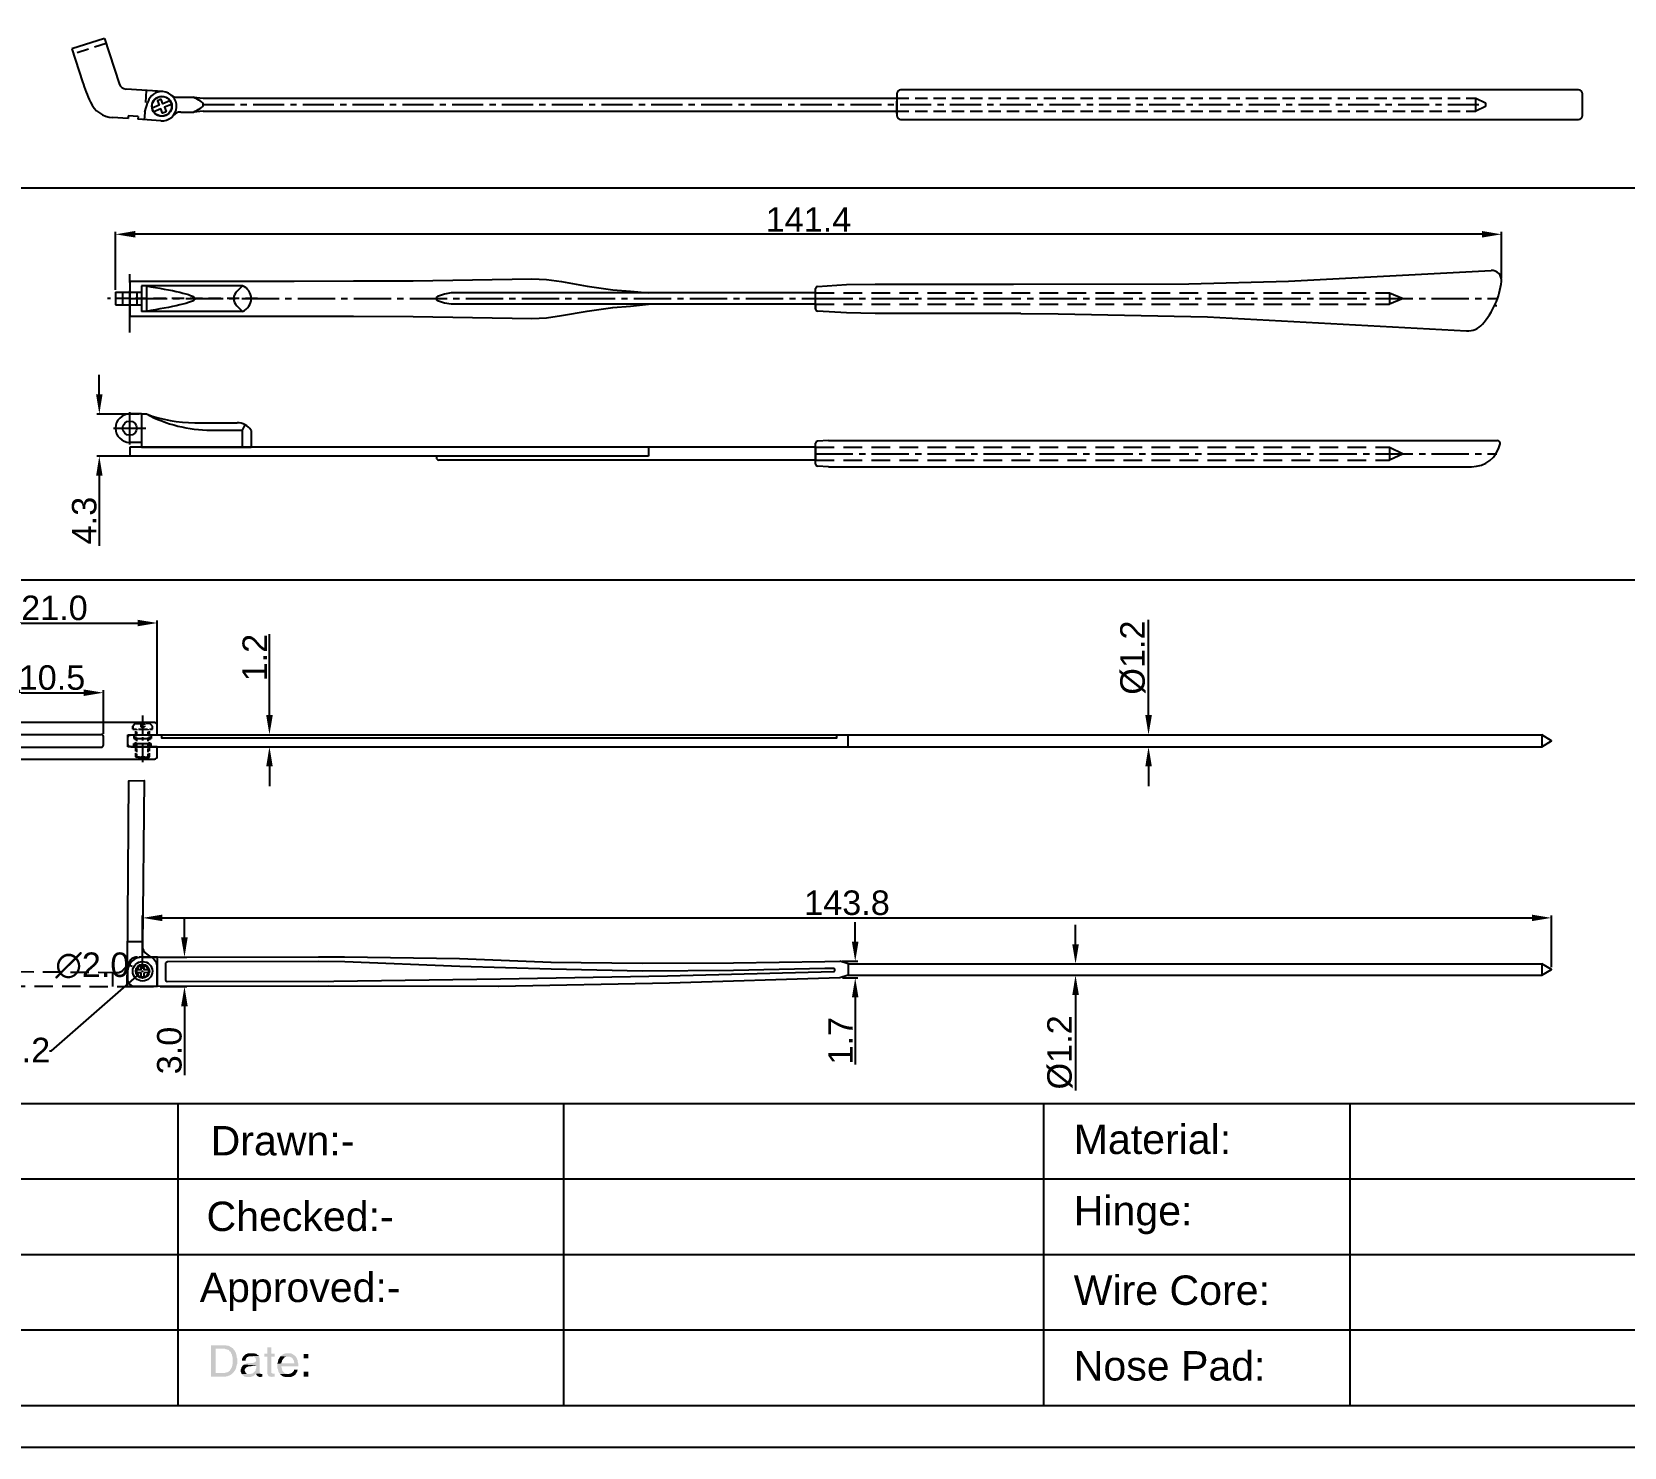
# Model space of a CAD drawing. Header units: millimetres. Extents: x 7018 to 13530, y 4187 to 5692.
# Drawn here: x 9453 to 9615.5, y 4951.9 to 5096.2 of the extents above; entities that cross this region are included whole.
import ezdxf

# ---------------------------------------------------------------- set-up
doc = ezdxf.new("R2010")
doc.units = ezdxf.units.MM
for name, pattern in [('CENTER', [50.8, 31.75, -6.35, 6.35, -6.35]), ('CENTER2', [28.575, 19.05, -3.175, 3.175, -3.175]), ('HIDDEN', [9.525, 6.35, -3.175]), ('HIDDEN2', [0.1875, 0.125, -0.0625])]:
    doc.linetypes.add(name, pattern=pattern)
for name, color, linetype in [('Center Line', 2, 'CENTER2'), ('Dimension', 3, 'Continuous'), ('Hidden Line', 1, 'HIDDEN2')]:
    doc.layers.add(name, color=color, linetype=linetype)
doc.styles.get("Standard").update_dxf_attribs({"font": 'arial.ttf'})
doc.dimstyles.get("Standard").update_dxf_attribs({"dimtxt": 0.18, "dimasz": 0.18, "dimexe": 0.18, "dimexo": 0.0625, "dimgap": 0.09, "dimtad": 0, "dimtih": 1, "dimtoh": 1, "dimdec": 4, "dimzin": 0, "dimdsep": 46, "dimtxsty": 'Standard', "dimcen": 0.09, "dimadec": 0, "dimazin": 0, "dimtfac": 1, "dimtdec": 4, "dimtofl": 0, "dimtmove": 0, "dimatfit": 3, "dimfxl": 1, "dimtolj": 1, "dimtzin": 0, "dimarcsym": 0})
doc.dimstyles.new('Standard$0', dxfattribs={"dimtxt": 2.3, "dimasz": 2, "dimexe": 1, "dimexo": 1, "dimgap": 1, "dimtad": 1, "dimdec": 1, "dimzin": 0, "dimdsep": 46, "dimtxsty": 'Standard', "dimcen": 0, "dimclrd": 4, "dimclre": 4, "dimclrt": 4, "dimadec": 1, "dimazin": 0, "dimtfac": 1, "dimtdec": 1, "dimtofl": 0, "dimtmove": 0, "dimatfit": 0, "dimfxl": 1, "dimtfillclr": 256, "dimtolj": 1, "dimtzin": 0, "dimlwd": -1, "dimlwe": -1, "dimarcsym": 1})

# ---------------------------------------------------------------- blocks, each defined once
blk = doc.blocks.new('*D2639')
at = {"layer": 'Defpoints', "color": 0, "transparency": 16777216}
for p in [(9461.59, 5075.59), (9603.02, 5070.9), (9461.59, 5069.68)]:
    blk.add_point(p, dxfattribs=at)
at = {"layer": 'Dimension', "color": 3, "transparency": 16777216}
for p, q in [((9461.59, 5069.93), (9461.59, 5075.84)), ((9601.02, 5075.59), (9463.59, 5075.59)), ((9603.02, 5071.15), (9603.02, 5075.84))]:
    blk.add_line(p, q, dxfattribs=at)
for points in [[(9463.59, 5075.93), (9463.59, 5075.26), (9461.59, 5075.59)], [(9601.02, 5075.93), (9601.02, 5075.26), (9603.02, 5075.59)]]:
    blk.add_solid(points, dxfattribs=at)
at = {"layer": 'Dimension', "transparency": 16777216, "insert": (9532.3, 5077.1), "char_height": 2.5, "attachment_point": 5}
blk.add_mtext('\\A1;141.4', dxfattribs=at)
blk = doc.blocks.new('*D2640')
at = {"layer": 'Defpoints', "color": 0, "transparency": 16777216}
for p in [(9464.24, 5057.26), (9459.93, 5052.96), (9464.24, 5052.96)]:
    blk.add_point(p, dxfattribs=at)
at = {"layer": 'Dimension', "color": 3, "transparency": 16777216}
for p, q in [((9459.93, 5059.26), (9459.93, 5061.26)), ((9463.99, 5057.26), (9459.68, 5057.26)), ((9463.99, 5052.96), (9459.68, 5052.96)), ((9459.93, 5050.96), (9459.93, 5043.81))]:
    blk.add_line(p, q, dxfattribs=at)
for points in [[(9459.6, 5059.26), (9460.26, 5059.26), (9459.93, 5057.26)], [(9459.6, 5050.96), (9460.26, 5050.96), (9459.93, 5052.96)]]:
    blk.add_solid(points, dxfattribs=at)
at = {"layer": 'Dimension', "transparency": 16777216, "insert": (9458.4, 5046.39), "char_height": 2.5, "attachment_point": 5, "rotation": 90}
blk.add_mtext('\\A1;4.3', dxfattribs=at)
blk = doc.blocks.new('*D3013')
at = {"layer": 'Defpoints', "color": 0, "transparency": 16777216}
for p in [(9465.85, 5035.94), (9444.85, 5025.38), (9465.85, 5025.05)]:
    blk.add_point(p, dxfattribs=at)
at = {"layer": 'Dimension', "color": 3, "transparency": 16777216}
for p, q in [((9444.85, 5025.63), (9444.85, 5036.19)), ((9446.85, 5035.94), (9463.85, 5035.94)), ((9465.85, 5025.3), (9465.85, 5036.19))]:
    blk.add_line(p, q, dxfattribs=at)
for points in [[(9446.85, 5036.27), (9446.85, 5035.61), (9444.85, 5035.94)], [(9463.85, 5036.27), (9463.85, 5035.61), (9465.85, 5035.94)]]:
    blk.add_solid(points, dxfattribs=at)
at = {"layer": 'Dimension', "transparency": 16777216, "insert": (9455.35, 5037.47), "char_height": 2.5, "attachment_point": 5}
blk.add_mtext('\\A1;21.0', dxfattribs=at)
blk = doc.blocks.new('*D3014')
at = {"layer": 'Defpoints', "color": 0, "transparency": 16777216}
for p in [(9477.29, 5024.54), (9477.29, 5023.31), (9477.29, 5023.31)]:
    blk.add_point(p, dxfattribs=at)
at = {"layer": 'Dimension', "color": 3, "transparency": 16777216}
for p, q in [((9477.29, 5026.54), (9477.29, 5034.8)), ((9477.29, 5021.31), (9477.29, 5019.31))]:
    blk.add_line(p, q, dxfattribs=at)
for points in [[(9476.96, 5026.54), (9477.63, 5026.54), (9477.29, 5024.54)], [(9476.96, 5021.31), (9477.63, 5021.31), (9477.29, 5023.31)]]:
    blk.add_solid(points, dxfattribs=at)
at = {"layer": 'Dimension', "transparency": 16777216, "insert": (9475.79, 5032.41), "char_height": 2.5, "attachment_point": 5, "rotation": 90}
blk.add_mtext('\\A1;1.2', dxfattribs=at)
blk = doc.blocks.new('*D2022')
at = {"layer": 'Defpoints', "color": 0, "transparency": 16777216}
for p in [(9564.7, 5024.54), (9564.7, 5023.31), (9567, 5023.31)]:
    blk.add_point(p, dxfattribs=at)
at = {"layer": 'Dimension', "color": 3, "transparency": 16777216}
for p, q in [((9567, 5026.54), (9567, 5036.28)), ((9564.95, 5024.54), (9567.25, 5024.54)), ((9564.95, 5023.31), (9567.25, 5023.31)), ((9567, 5021.31), (9567, 5019.31))]:
    blk.add_line(p, q, dxfattribs=at)
for points in [[(9566.67, 5026.54), (9567.34, 5026.54), (9567, 5024.54)], [(9566.67, 5021.31), (9567.34, 5021.31), (9567, 5023.31)]]:
    blk.add_solid(points, dxfattribs=at)
at = {"layer": 'Dimension', "transparency": 16777216, "insert": (9565.41, 5032.41), "char_height": 2.5, "attachment_point": 5, "rotation": 90}
blk.add_mtext('\\A1;%%c1.2', dxfattribs=at)
blk = doc.blocks.new('*D2023')
at = {"layer": 'Defpoints', "color": 0, "transparency": 16777216}
for p in [(9555.84, 5001.16), (9555.84, 5000.01), (9559.55, 5000.01)]:
    blk.add_point(p, dxfattribs=at)
at = {"layer": 'Dimension', "color": 3, "transparency": 16777216}
for p, q in [((9559.55, 5003.16), (9559.55, 5005.16)), ((9556.09, 5001.16), (9559.8, 5001.16)), ((9556.09, 5000.01), (9559.8, 5000.01)), ((9559.55, 4998.01), (9559.55, 4988.26))]:
    blk.add_line(p, q, dxfattribs=at)
for points in [[(9559.22, 5003.16), (9559.89, 5003.16), (9559.55, 5001.16)], [(9559.22, 4998.01), (9559.89, 4998.01), (9559.55, 5000.01)]]:
    blk.add_solid(points, dxfattribs=at)
at = {"layer": 'Dimension', "transparency": 16777216, "insert": (9557.96, 4992.14), "char_height": 2.5, "attachment_point": 5, "rotation": 90}
blk.add_mtext('\\A1;%%c1.2', dxfattribs=at)
blk = doc.blocks.new('*D3001')
at = {"layer": 'Defpoints', "color": 0, "transparency": 16777216}
for p in [(9465.87, 5001.86), (9465.88, 4998.85), (9468.62, 4998.85)]:
    blk.add_point(p, dxfattribs=at)
at = {"layer": 'Dimension', "color": 3, "transparency": 16777216}
for p, q in [((9468.62, 5003.86), (9468.62, 5005.86)), ((9466.12, 5001.86), (9468.87, 5001.86)), ((9466.13, 4998.85), (9468.87, 4998.85)), ((9468.62, 4996.85), (9468.62, 4989.81))]:
    blk.add_line(p, q, dxfattribs=at)
for points in [[(9468.28, 5003.86), (9468.95, 5003.86), (9468.62, 5001.86)], [(9468.28, 4996.85), (9468.95, 4996.85), (9468.62, 4998.85)]]:
    blk.add_solid(points, dxfattribs=at)
at = {"layer": 'Dimension', "transparency": 16777216, "insert": (9467.09, 4992.33), "char_height": 2.5, "attachment_point": 5, "rotation": 90}
blk.add_mtext('\\A1;3.0', dxfattribs=at)
blk = doc.blocks.new('*D2019')
at = {"layer": 'Defpoints', "color": 0, "transparency": 16777216}
for p in [(9535.49, 5001.43), (9535.51, 4999.74), (9537.07, 4999.74)]:
    blk.add_point(p, dxfattribs=at)
at = {"layer": 'Dimension', "color": 3, "transparency": 16777216}
for p, q in [((9537.07, 5003.43), (9537.07, 5005.43)), ((9535.74, 5001.43), (9537.32, 5001.43)), ((9535.76, 4999.74), (9537.32, 4999.74)), ((9537.07, 4997.74), (9537.07, 4990.92))]:
    blk.add_line(p, q, dxfattribs=at)
for points in [[(9536.73, 5003.43), (9537.4, 5003.43), (9537.07, 5001.43)], [(9536.73, 4997.74), (9537.4, 4997.74), (9537.07, 4999.74)]]:
    blk.add_solid(points, dxfattribs=at)
at = {"layer": 'Dimension', "transparency": 16777216, "insert": (9535.56, 4993.33), "char_height": 2.5, "attachment_point": 5, "rotation": 90}
blk.add_mtext('\\A1;1.7', dxfattribs=at)
blk = doc.blocks.new('*D3002')
at = {"layer": 'Defpoints', "color": 0, "transparency": 16777216}
for p in [(9463.44, 5000.84), (9465.25, 4999.98)]:
    blk.add_point(p, dxfattribs=at)
at = {"layer": 'Dimension', "color": 0, "lineweight": -2, "transparency": 16777216}
for p, q in [((9462.94, 5001), (9463.12, 5001)), ((9463.12, 5001), (9463.28, 5000.92)), ((9464.26, 5000.41), (9464.44, 5000.41)), ((9464.35, 5000.32), (9464.35, 5000.5))]:
    blk.add_line(p, q, dxfattribs=at)
at = {"layer": 'Dimension', "color": 0, "transparency": 16777216}
blk.add_solid([(9463.29, 5000.95), (9463.27, 5000.89), (9463.44, 5000.84)], dxfattribs=at)
at = {"layer": 'Dimension', "color": 0, "transparency": 16777216, "insert": (9459.22, 5001), "char_height": 2.5, "attachment_point": 5}
blk.add_mtext('\\A1;∅2.0', dxfattribs=at)
blk = doc.blocks.new('*D3003')
at = {"layer": 'Defpoints', "color": 0, "transparency": 16777216}
for p in [(9463.89, 5000.02), (9464.8, 5000.81)]:
    blk.add_point(p, dxfattribs=at)
at = {"layer": 'Dimension', "color": 0, "lineweight": -2, "transparency": 16777216}
for p, q in [((9455.04, 4992.3), (9463.76, 4999.9)), ((9464.26, 5000.41), (9464.44, 5000.41)), ((9464.35, 5000.32), (9464.35, 5000.5)), ((9454.86, 4992.3), (9455.04, 4992.3))]:
    blk.add_line(p, q, dxfattribs=at)
at = {"layer": 'Dimension', "color": 0, "transparency": 16777216}
blk.add_solid([(9463.74, 4999.92), (9463.78, 4999.88), (9463.89, 5000.02)], dxfattribs=at)
at = {"layer": 'Dimension', "color": 0, "transparency": 16777216, "insert": (9451.14, 4992.3), "char_height": 2.5, "attachment_point": 5}
blk.add_mtext('\\A1;∅1.2', dxfattribs=at)
blk = doc.blocks.new('*D3005')
at = {"layer": 'Defpoints', "color": 0, "transparency": 16777216}
for p in [(9460.35, 5028.83), (9449.85, 5024.37), (9460.35, 5024.37)]:
    blk.add_point(p, dxfattribs=at)
at = {"layer": 'Dimension', "color": 3, "transparency": 16777216}
for p, q in [((9449.85, 5024.62), (9449.85, 5029.08)), ((9451.85, 5028.83), (9458.35, 5028.83)), ((9460.35, 5024.62), (9460.35, 5029.08))]:
    blk.add_line(p, q, dxfattribs=at)
for points in [[(9451.85, 5029.16), (9451.85, 5028.5), (9449.85, 5028.83)], [(9458.35, 5029.16), (9458.35, 5028.5), (9460.35, 5028.83)]]:
    blk.add_solid(points, dxfattribs=at)
at = {"layer": 'Dimension', "transparency": 16777216, "insert": (9455.1, 5030.36), "char_height": 2.5, "attachment_point": 5}
blk.add_mtext('\\A1;10.5', dxfattribs=at)
blk = doc.blocks.new('*D3006')
at = {"layer": 'Defpoints', "color": 0, "transparency": 16777216}
for p in [(9608.12, 5005.86), (9464.35, 5000.41), (9608.12, 5000.58)]:
    blk.add_point(p, dxfattribs=at)
at = {"layer": 'Dimension', "color": 3, "transparency": 16777216}
for p, q in [((9464.35, 5000.66), (9464.35, 5006.11)), ((9466.35, 5005.86), (9606.12, 5005.86)), ((9608.12, 5000.83), (9608.12, 5006.11))]:
    blk.add_line(p, q, dxfattribs=at)
for points in [[(9466.35, 5006.19), (9466.35, 5005.53), (9464.35, 5005.86)], [(9606.12, 5006.19), (9606.12, 5005.53), (9608.12, 5005.86)]]:
    blk.add_solid(points, dxfattribs=at)
at = {"layer": 'Dimension', "transparency": 16777216, "insert": (9536.23, 5007.39), "char_height": 2.5, "attachment_point": 5}
blk.add_mtext('\\A1;143.8', dxfattribs=at)

msp = doc.modelspace()

# ---------------------------------------------------------------- hatches: boundary and pattern name
at = {"transparency": 33554559}
for points in [[(9472.65, 4962.27), (9471.341, 4962.27), (9471.341, 4959.065), (9472.831, 4959.065), (9472.921, 4959.111), (9473.011, 4959.111), (9473.101, 4959.156), (9473.147, 4959.156), (9473.237, 4959.201), (9473.327, 4959.246), (9473.372, 4959.291), (9473.462, 4959.336), (9473.508, 4959.381), (9473.553, 4959.427), (9471.793, 4959.427), (9471.793, 4961.909), (9472.605, 4961.909), (9473.553, 4961.954), (9473.462, 4961.999), (9473.417, 4962.044), (9473.327, 4962.089), (9473.282, 4962.134), (9473.192, 4962.18), (9473.101, 4962.225), (9472.921, 4962.225), (9472.876, 4962.27), (9472.785, 4962.27)], [(9473.553, 4961.954), (9472.605, 4961.909), (9472.74, 4961.909), (9472.831, 4961.864), (9472.921, 4961.864), (9472.966, 4961.819), (9473.056, 4961.819), (9473.147, 4961.773), (9473.192, 4961.683), (9473.237, 4961.638), (9473.327, 4961.593), (9473.372, 4961.503), (9473.372, 4961.457), (9473.417, 4961.367), (9473.462, 4961.322), (9473.462, 4961.232), (9473.508, 4961.142), (9473.508, 4961.051), (9473.553, 4960.961), (9473.553, 4960.374), (9473.508, 4960.284), (9473.508, 4960.194), (9473.462, 4960.103), (9473.462, 4960.013), (9473.417, 4959.968), (9473.372, 4959.878), (9473.327, 4959.833), (9473.282, 4959.742), (9473.282, 4959.742), (9473.237, 4959.652), (9473.147, 4959.607), (9473.101, 4959.562), (9473.011, 4959.517), (9472.921, 4959.517), (9472.876, 4959.472), (9472.785, 4959.472), (9472.695, 4959.427), (9471.793, 4959.427), (9473.553, 4959.427), (9473.643, 4959.517), (9473.643, 4959.517), (9473.688, 4959.607), (9473.733, 4959.652), (9473.778, 4959.697), (9473.823, 4959.788), (9473.869, 4959.878), (9473.869, 4959.923), (9473.914, 4960.013), (9473.914, 4960.103), (9473.959, 4960.194), (9473.959, 4960.284), (9474.004, 4960.374), (9474.004, 4960.916), (9473.959, 4961.006), (9473.959, 4961.187), (9473.914, 4961.277), (9473.914, 4961.322), (9473.869, 4961.412), (9473.869, 4961.503), (9473.823, 4961.548), (9473.778, 4961.638), (9473.733, 4961.728), (9473.688, 4961.773), (9473.643, 4961.819), (9473.598, 4961.909)], [(9476.215, 4961.187), (9475.403, 4961.142), (9475.584, 4961.142), (9475.629, 4961.096), (9475.719, 4961.096), (9475.764, 4961.051), (9475.854, 4961.006), (9475.9, 4960.916), (9475.9, 4960.826), (9475.945, 4960.735), (9475.945, 4960.735), (9475.9, 4960.645), (9475.9, 4960.6), (9475.854, 4960.555), (9475.764, 4960.51), (9475.719, 4960.51), (9475.629, 4960.465), (9475.132, 4960.419), (9474.997, 4960.419), (9474.907, 4960.374), (9474.816, 4960.329), (9474.771, 4960.329), (9474.681, 4960.284), (9475.945, 4960.239), (9475.945, 4959.923), (9475.9, 4959.833), (9475.9, 4959.697), (9475.854, 4959.652), (9475.764, 4959.562), (9475.719, 4959.517), (9475.674, 4959.472), (9475.629, 4959.427), (9475.539, 4959.381), (9475.448, 4959.381), (9475.358, 4959.336), (9474.455, 4959.336), (9474.5, 4959.246), (9474.591, 4959.201), (9474.636, 4959.156), (9474.681, 4959.111), (9474.771, 4959.065), (9474.816, 4959.065), (9474.907, 4959.02), (9475.403, 4959.02), (9475.448, 4959.065), (9475.539, 4959.111), (9475.629, 4959.111), (9475.674, 4959.156), (9475.764, 4959.201), (9475.854, 4959.291), (9475.854, 4959.291), (9475.945, 4959.381), (9476.351, 4959.381), (9476.306, 4959.472), (9476.306, 4960.916), (9476.261, 4961.006), (9476.261, 4961.096)], [(9475.448, 4961.457), (9475.132, 4961.457), (9475.042, 4961.412), (9474.952, 4961.367), (9474.907, 4961.367), (9474.816, 4961.322), (9474.771, 4961.277), (9474.726, 4961.232), (9474.681, 4961.187), (9474.636, 4961.142), (9474.591, 4961.051), (9474.546, 4960.961), (9474.5, 4960.871), (9474.5, 4960.69), (9474.862, 4960.69), (9474.862, 4960.826), (9474.907, 4960.916), (9474.952, 4960.961), (9474.997, 4961.051), (9475.042, 4961.051), (9475.132, 4961.096), (9475.223, 4961.142), (9475.403, 4961.142), (9476.215, 4961.187), (9476.17, 4961.232), (9476.08, 4961.277), (9476.035, 4961.322), (9475.99, 4961.367), (9475.9, 4961.412), (9475.809, 4961.412), (9475.764, 4961.457), (9475.539, 4961.457)], [(9477.479, 4962.044), (9477.073, 4962.044), (9477.073, 4961.412), (9476.757, 4961.412), (9476.757, 4961.096), (9477.073, 4961.096), (9477.073, 4959.381), (9477.118, 4959.291), (9477.163, 4959.201), (9477.163, 4959.156), (9477.208, 4959.111), (9477.254, 4959.111), (9477.344, 4959.065), (9477.434, 4959.065), (9477.524, 4959.02), (9477.569, 4959.02), (9477.615, 4959.065), (9477.84, 4959.065), (9477.84, 4959.381), (9477.615, 4959.381), (9477.524, 4959.427), (9477.479, 4959.472), (9477.479, 4961.096), (9477.84, 4961.096), (9477.84, 4961.412), (9477.479, 4961.412)], [(9479.194, 4961.457), (9478.969, 4961.457), (9478.878, 4961.412), (9478.833, 4961.412), (9478.743, 4961.367), (9478.653, 4961.322), (9478.607, 4961.277), (9478.517, 4961.232), (9478.472, 4961.187), (9478.427, 4961.142), (9479.194, 4961.096), (9479.375, 4961.096), (9479.465, 4961.051), (9479.555, 4961.006), (9479.6, 4960.961), (9479.646, 4960.916), (9479.646, 4960.916), (9479.691, 4960.826), (9479.736, 4960.78), (9479.781, 4960.69), (9479.781, 4960.6), (9479.826, 4960.51), (9479.826, 4960.419), (9478.517, 4960.419), (9478.111, 4960.374), (9478.111, 4959.923), (9478.156, 4959.833), (9478.156, 4959.742), (9478.201, 4959.652), (9478.201, 4959.607), (9478.246, 4959.517), (9478.292, 4959.427), (9478.337, 4959.381), (9478.382, 4959.336), (9479.194, 4959.336), (9479.104, 4959.336), (9479.014, 4959.381), (9478.923, 4959.381), (9478.878, 4959.427), (9478.788, 4959.472), (9478.743, 4959.517), (9478.698, 4959.562), (9478.653, 4959.607), (9478.607, 4959.652), (9478.607, 4959.742), (9478.562, 4959.788), (9478.562, 4959.878), (9478.517, 4960.013), (9478.517, 4960.103), (9480.232, 4960.103), (9480.232, 4960.419), (9480.187, 4960.51), (9480.187, 4960.69), (9480.142, 4960.78), (9480.097, 4960.871), (9480.097, 4960.916), (9480.052, 4961.006), (9480.007, 4961.051), (9479.961, 4961.142), (9479.916, 4961.187), (9479.826, 4961.232), (9479.781, 4961.277), (9479.691, 4961.322), (9479.646, 4961.367), (9479.555, 4961.412), (9479.465, 4961.457), (9479.284, 4961.457)], [(9478.427, 4961.142), (9478.382, 4961.096), (9478.337, 4961.006), (9478.292, 4960.961), (9478.246, 4960.871), (9478.201, 4960.826), (9478.201, 4960.735), (9478.156, 4960.645), (9478.156, 4960.555), (9478.111, 4960.465), (9478.111, 4960.374), (9478.517, 4960.419), (9478.517, 4960.51), (9478.562, 4960.6), (9478.562, 4960.69), (9478.607, 4960.735), (9478.653, 4960.826), (9478.698, 4960.871), (9478.743, 4960.916), (9478.788, 4961.006), (9478.878, 4961.051), (9478.923, 4961.051), (9479.014, 4961.096), (9479.194, 4961.096)], [(9481.27, 4960.916), (9481.27, 4961.367), (9480.774, 4961.367), (9480.774, 4960.916)], [(9474.681, 4960.284), (9474.636, 4960.239), (9474.546, 4960.194), (9474.546, 4960.149), (9474.5, 4960.103), (9474.455, 4960.013), (9474.41, 4959.968), (9474.41, 4959.878), (9474.365, 4959.788), (9474.365, 4959.562), (9474.41, 4959.472), (9474.41, 4959.381), (9474.455, 4959.336), (9475.177, 4959.336), (9475.042, 4959.336), (9474.952, 4959.381), (9474.907, 4959.427), (9474.862, 4959.472), (9474.816, 4959.562), (9474.771, 4959.652), (9474.771, 4959.788), (9474.816, 4959.878), (9474.862, 4959.923), (9474.907, 4960.013), (9474.952, 4960.013), (9475.042, 4960.058), (9475.132, 4960.103), (9475.313, 4960.103), (9475.674, 4960.194), (9475.854, 4960.194), (9475.945, 4960.239)], [(9476.351, 4959.381), (9475.945, 4959.381), (9475.945, 4959.291), (9476.441, 4959.336), (9476.441, 4959.336)], [(9476.577, 4959.336), (9476.441, 4959.336), (9475.945, 4959.291), (9475.99, 4959.201), (9476.035, 4959.156), (9476.035, 4959.156), (9476.08, 4959.111), (9476.17, 4959.065), (9476.261, 4959.02), (9476.441, 4959.02), (9476.486, 4959.065), (9476.577, 4959.065)], [(9480.187, 4959.788), (9479.781, 4959.788), (9479.781, 4959.652), (9479.736, 4959.607), (9479.646, 4959.517), (9479.6, 4959.472), (9479.555, 4959.427), (9479.465, 4959.381), (9479.375, 4959.381), (9479.284, 4959.336), (9478.382, 4959.336), (9478.427, 4959.246), (9478.517, 4959.201), (9478.562, 4959.156), (9478.653, 4959.111), (9478.743, 4959.065), (9478.788, 4959.065), (9478.878, 4959.02), (9479.465, 4959.02), (9479.555, 4959.065), (9479.646, 4959.111), (9479.691, 4959.111), (9479.781, 4959.156), (9479.826, 4959.201), (9479.916, 4959.246), (9479.961, 4959.336), (9480.007, 4959.381), (9480.052, 4959.472), (9480.097, 4959.517), (9480.142, 4959.607), (9480.142, 4959.697)], [(9481.27, 4959.065), (9481.27, 4959.562), (9480.774, 4959.562), (9480.774, 4959.065)]]:
    msp.add_hatch(color=256, dxfattribs=at).paths.add_polyline_path(points)

# ---------------------------------------------------------------- linework, layer by layer
for p, q in [((9460.459, 5095.578), (9457.13, 5094.496)), ((9457.13, 5094.496), (9458.219, 5091.143)), ((9460.459, 5095.578), (9461.958, 5090.962)), ((9466.417, 5090.149), (9462.663, 5090.411)), ((9467.923, 5089.564), (9469.539, 5089.564)), ((9469.539, 5089.564), (9470.539, 5089.464)), ((9470.539, 5089.464), (9541.303, 5089.464)), ((9541.303, 5089.914), (9541.303, 5087.714)), ((9610.884, 5090.314), (9541.703, 5090.314)), ((9611.284, 5087.714), (9611.284, 5089.914)), ((9462.887, 5087.689), (9462.866, 5087.39)), ((9463.884, 5087.619), (9462.887, 5087.689)), ((9463.884, 5087.619), (9463.863, 5087.32)), ((9468.243, 5088.064), (9469.539, 5088.064)), ((9470.539, 5088.164), (9469.539, 5088.064)), ((9470.539, 5088.164), (9541.303, 5088.164)), ((9462.866, 5087.39), (9461.29, 5087.5)), ((9466.208, 5087.156), (9463.863, 5087.32)), ((9541.703, 5087.314), (9610.884, 5087.314)), ((9387.287, 5080.333), (9783.725, 5080.333)), ((9474.556, 5070.33), (9464.236, 5070.33)), ((9464.236, 5070.33), (9464.236, 5067.73)), ((9464.736, 5070.33), (9464.736, 5067.73)), ((9473.955, 5069.749), (9474.556, 5070.33)), ((9533.021, 5067.963), (9533.021, 5070.053)), ((9533.206, 5070.252), (9536.195, 5070.469)), ((9536.195, 5070.469), (9539.116, 5070.511)), ((9539.116, 5070.511), (9552.237, 5070.511)), ((9461.586, 5069.68), (9461.586, 5068.38)), ((9461.586, 5069.68), (9464.236, 5069.68)), ((9461.586, 5068.38), (9464.236, 5068.38)), ((9462.311, 5069.68), (9462.311, 5068.38)), ((9463.761, 5069.68), (9463.761, 5068.38)), ((9473.955, 5068.31), (9474.556, 5067.73)), ((9495.162, 5069.495), (9494.457, 5069.246)), ((9495.162, 5068.564), (9494.457, 5068.813)), ((9495.849, 5069.607), (9495.162, 5069.495)), ((9495.849, 5068.452), (9495.162, 5068.564)), ((9533.021, 5069.607), (9495.849, 5069.607)), ((9533.021, 5068.452), (9495.849, 5068.452)), ((9474.556, 5067.73), (9464.236, 5067.73)), ((9536.195, 5067.59), (9533.209, 5067.764)), ((9539.116, 5067.506), (9536.195, 5067.59)), ((9553.591, 5067.506), (9539.116, 5067.506)), ((9464.236, 5057.264), (9463.036, 5057.264)), ((9464.236, 5057.264), (9464.236, 5056.864)), ((9464.236, 5057.264), (9464.736, 5057.264)), ((9464.236, 5057.264), (9464.236, 5053.864)), ((9464.236, 5057.079), (9464.236, 5056.479)), ((9469.675, 5056.364), (9473.986, 5056.364)), ((9471.33, 5055.614), (9474.556, 5055.614)), ((9474.556, 5055.614), (9474.807, 5056.16)), ((9474.556, 5053.864), (9474.556, 5055.614)), ((9475.436, 5055.594), (9475.436, 5053.864)), ((9464.236, 5054.364), (9463.036, 5054.364)), ((9464.236, 5053.864), (9475.436, 5053.864)), ((9533.021, 5052.148), (9533.021, 5054.281)), ((9534.327, 5054.545), (9533.209, 5054.48)), ((9534.327, 5051.883), (9533.209, 5051.948)), ((9387.287, 5040.334), (9783.725, 5040.334)), ((9465.549, 5025.779), (9445.149, 5025.779)), ((9460.349, 5023.472), (9460.349, 5024.372)), ((9462.843, 5024.536), (9465.849, 5024.536)), ((9462.843, 5023.323), (9462.843, 5024.52)), ((9465.849, 5024.62), (9465.849, 5025.479)), ((9465.849, 5024.536), (9465.849, 5025.479)), ((9535.155, 5024.536), (9536.338, 5024.537)), ((9465.849, 5023.308), (9462.843, 5023.308)), ((9465.849, 5022.365), (9465.849, 5023.308)), ((9535.155, 5023.308), (9536.338, 5023.307)), ((9445.149, 5022.065), (9465.549, 5022.065)), ((9465.866, 5001.858), (9482.294, 5001.893)), ((9465.877, 4998.851), (9465.866, 5001.858)), ((9482.294, 5001.893), (9484.962, 5001.897)), ((9484.962, 5001.897), (9496.703, 5001.701)), ((9496.703, 5001.701), (9506.024, 5001.357)), ((9506.019, 5001.357), (9515.337, 5001.225)), ((9515.333, 5001.225), (9524.647, 5001.261)), ((9524.647, 5001.261), (9533.96, 5001.408)), ((9533.964, 5001.408), (9535.488, 5001.435)), ((9483.278, 4998.904), (9465.877, 4998.851)), ((9500.683, 4998.852), (9483.278, 4998.904)), ((9518.116, 4999.201), (9500.677, 4998.852)), ((9535.51, 4999.737), (9518.116, 4999.201)), ((9374.469, 4956.132), (9783.725, 4956.132))]:
    msp.add_line(p, q)
at = {"ltscale": 1000}
for p, q in [((9581.273, 5070.807), (9601.964, 5071.903)), ((9553.21, 5070.511), (9571.114, 5070.553)), ((9571.114, 5070.553), (9581.273, 5070.807)), ((9533.021, 5068.452), (9533.021, 5069.607)), ((9533.021, 5068.452), (9533.021, 5067.963)), ((9553.972, 5067.506), (9557.782, 5067.463)), ((9557.782, 5067.463), (9573.019, 5067.167)), ((9573.019, 5067.167), (9599.46, 5065.737)), ((9463.036, 5053.864), (9463.036, 5052.964)), ((9533.021, 5053.864), (9463.036, 5053.864)), ((9515.962, 5053.864), (9515.962, 5052.964)), ((9533.021, 5053.864), (9533.021, 5052.564)), ((9534.327, 5054.545), (9602.587, 5054.545)), ((9515.962, 5052.964), (9463.036, 5052.964)), ((9494.336, 5052.964), (9494.336, 5052.814)), ((9533.021, 5052.564), (9494.586, 5052.564)), ((9534.327, 5051.883), (9599.963, 5051.883)), ((9450.049, 5024.572), (9460.149, 5024.572)), ((9450.049, 5023.272), (9460.149, 5023.272)), ((9536.338, 5001.16), (9535.488, 5001.435)), ((9536.338, 5000.01), (9535.51, 4999.737)), ((9536.338, 5001.16), (9536.338, 5000.01))]:
    msp.add_line(p, q, dxfattribs=at)
at = {"color": 7, "ltscale": 1000, "true_color": 0xffffff}
for p, q in [((9536.338, 5023.307), (9536.338, 5024.537)), ((9464.318, 5001.862), (9465.866, 5001.858)), ((9462.814, 5000.391), (9462.8, 4999.685)), ((9536.338, 5001.16), (9607.149, 5001.16)), ((9536.338, 5000.01), (9607.149, 5000.01)), ((9465.877, 4998.851), (9463.594, 4998.87))]:
    msp.add_line(p, q, dxfattribs=at)
at = {"color": 1, "ltscale": 1000}
for p, q in [((9464.193, 5000.56), (9463.66, 5000.55)), ((9464.199, 5000.26), (9463.665, 5000.25)), ((9464.193, 5000.56), (9464.184, 5001.093)), ((9464.208, 4999.726), (9464.199, 5000.26)), ((9464.493, 5000.565), (9464.484, 5001.099)), ((9465.027, 5000.574), (9464.493, 5000.565)), ((9465.032, 5000.274), (9464.499, 5000.265)), ((9464.508, 4999.731), (9464.499, 5000.265))]:
    msp.add_line(p, q, dxfattribs=at)
for points in [[(9787.763, 4951.873), (9787.763, 5248.873), (9367.763, 5248.873), (9367.763, 4951.873)], [(9607.149, 5023.326), (9608.123, 5023.922), (9607.149, 5024.537)]]:
    msp.add_lwpolyline(points, close=True)
for points in [[(9467.138, 5089.217), (9466.419, 5088.914), (9466.236, 5089.348, 0.145898), (9465.868, 5089.193), (9466.05, 5088.759), (9465.332, 5088.456)], [(9467.293, 5088.848), (9466.574, 5088.546), (9466.757, 5088.112, -0.145898), (9466.388, 5087.957), (9466.206, 5088.39), (9465.487, 5088.088)], [(9464.875, 5023.308), (9463.143, 5023.308, -0.4142136), (9462.843, 5023.608), (9462.843, 5024.236, -0.4142136), (9463.143, 5024.536), (9466.315, 5024.536)]]:
    msp.add_lwpolyline(points, format="xyb")
for points in [[(9463.036, 5070.807), (9479.798, 5070.807), (9485.871, 5070.828)], [(9463.036, 5070.807), (9463.036, 5067.247)], [(9485.871, 5070.828), (9491.945, 5070.85), (9504.051, 5071.061), (9505.574, 5070.977), (9507.098, 5070.765), (9509.722, 5070.299), (9512.347, 5069.918), (9514.124, 5069.791), (9515.962, 5069.607)], [(9552.237, 5070.511), (9553.21, 5070.511)], [(9485.871, 5067.231), (9491.945, 5067.209), (9504.051, 5066.998), (9505.574, 5067.083), (9507.098, 5067.294), (9509.722, 5067.76), (9512.347, 5068.141), (9514.124, 5068.268), (9515.962, 5068.452)], [(9463.036, 5067.252), (9479.798, 5067.252), (9485.871, 5067.231)], [(9553.972, 5067.506), (9552.576, 5067.506)], [(9463.436, 5024.536), (9463.436, 5024.155)], [(9465.214, 5024.536), (9465.214, 5024.155)], [(9536.338, 5024.537), (9607.149, 5024.537)], [(9463.14, 5023.308), (9535.155, 5023.308)], [(9463.436, 5024.155), (9465.214, 5024.155)], [(9463.436, 5023.308), (9463.436, 5023.647)], [(9463.436, 5023.647), (9465.214, 5023.647)], [(9465.214, 5023.308), (9465.214, 5023.647)], [(9536.338, 5023.307), (9607.149, 5023.326)], [(9462.821, 5003.452), (9464.326, 5003.44)], [(9607.149, 5001.16), (9607.149, 5000.01)], [(9607.149, 5000.01), (9608.123, 5000.585), (9607.149, 5001.16)], [(9465.919, 4998.851), (9465.919, 4998.851)], [(9387.287, 4986.912), (9783.725, 4986.912)], [(9467.956, 4986.912), (9467.956, 4956.132)], [(9507.312, 4986.912), (9507.312, 4956.132)], [(9556.28, 4986.912), (9556.28, 4956.132)], [(9587.557, 4986.912), (9587.557, 4956.132)], [(9387.287, 4979.24), (9683.417, 4979.24)], [(9387.287, 4971.522), (9736.357, 4971.522)], [(9387.287, 4963.849), (9683.417, 4963.849)]]:
    msp.add_lwpolyline(points)
at = {"color": 254, "true_color": 0xcecce6}
msp.add_lwpolyline([(9535.155, 5024.536), (9535.155, 5024.197), (9466.315, 5024.197), (9466.315, 5024.536), (9535.155, 5024.536)], dxfattribs=at)
at = {"color": 7, "ltscale": 1000, "true_color": 0xffffff}
msp.add_lwpolyline([(9465.346, 5001.772, -0.2590838), (9465.798, 5000.912), (9465.791, 4998.852), (9462.785, 4998.882), (9462.803, 5001.165), (9462.952, 5019.846), (9464.517, 5019.873), (9464.321, 5003.013, 0.2571546), (9464.777, 5002.163, -0.0139201)], format="xyb", close=True, dxfattribs=at)
msp.add_lwpolyline([(9466.683, 5001.169), (9466.668, 4999.579, 0.41775), (9466.869, 4999.377), (9483.862, 4999.422), (9500.88, 4999.637), (9517.896, 4999.936), (9534.895, 5000.404, 0.4113023), (9534.992, 5000.506), (9534.99, 5000.603, 0.4142136), (9534.889, 5000.701), (9533.973, 5000.685), (9524.661, 5000.479), (9515.347, 5000.442), (9506.028, 5000.616), (9496.708, 5000.918), (9484.971, 5001.389), (9482.302, 5001.427), (9466.882, 5001.367, 0.4103168)], format="xyb", close=True)
for centre, radius in [((9466.312, 5088.652), 1.025), ((9466.312, 5088.652), 1), ((9463.036, 5055.814), 0.725), ((9464.346, 5000.412), 1), ((9464.346, 5000.412), 0.7), ((9464.346, 5000.412), 0.6)]:
    msp.add_circle(centre, radius)
for centre, radius, start, end in [((9477.241, 5097.323), 20, 198, 204.33885), ((9462.719, 5091.209), 0.8, 198, 266), ((9466.312, 5088.652), 1.5, 86, 163.23661), ((9466.312, 5088.652), 1.5, 266, 86), ((9467.923, 5090.564), 1, 229.88904, 270), ((9541.703, 5089.914), 0.4, 90, 180), ((9610.884, 5089.914), 0.4, 0, 90), ((9461.478, 5090.193), 2.7, 204.33885, 266), ((9468.243, 5087.064), 1, 90, 140.56505), ((9541.703, 5087.714), 0.4, 180, 270), ((9610.884, 5087.714), 0.4, 270, 0), ((9474.649, 5069.03), 1, 133.9963, 226.0037), ((9474.036, 5069.03), 1.4, 291.78679, 68.21321), ((9533.221, 5070.053), 0.2, 94.14462, 180), ((9494.534, 5069.03), 0.23, 109.44003, 250.55997), ((9533.221, 5067.963), 0.2, 180, 266.68222), ((9463.036, 5055.814), 1.45, 90, 270), ((9471.33, 5069.614), 14, 241.90195, 270), ((9469.675, 5070.364), 14, 249.34385, 270), ((9473.986, 5054.614), 1.75, 34.04773, 90), ((9533.221, 5054.281), 0.2, 93.31778, 180), ((9533.221, 5052.148), 0.2, 180, 266.68222), ((9460.149, 5024.372), 0.2, 0, 90), ((9465.549, 5025.479), 0.3, 0, 90), ((9460.149, 5023.472), 0.2, 270, 0), ((9465.549, 5022.365), 0.3, 270, 0), ((9464.313, 5000.362), 1.5, 89.82055, 178.92544), ((9463.6, 4999.67), 0.8, 178.92544, 269.54546)]:
    msp.add_arc(centre, radius, start, end)
at = {"ltscale": 1000}
for centre, radius, start, end in [((9602.017, 5070.904), 1, 353.61679, 93.03116), ((9595.102, 5071.678), 7.959, 318.55202, 353.61679), ((9599.568, 5067.734), 2, 266.90325, 318.55202), ((9599.963, 5054.883), 3, 270, 346.90986), ((9602.587, 5054.245), 0.3, 352.13379, 90), ((9494.586, 5052.814), 0.25, 180, 270)]:
    msp.add_arc(centre, radius, start, end, dxfattribs=at)
for points in [[(9469.539, 5088.064), (9470.539, 5088.814), (9469.539, 5089.564)], [(9464.736, 5070.33), (9469.675, 5069.03), (9464.736, 5067.73)]]:
    msp.add_spline(points, degree=3)
at = {"layer": 'Center Line', "linetype": 'CENTER', "ltscale": 0.133361}
for p, q in [((9463.036, 5065.586), (9463.036, 5071.85)), ((9463.036, 5054.164), (9463.036, 5057.464)), ((9461.386, 5055.814), (9464.686, 5055.814))]:
    msp.add_line(p, q, dxfattribs=at)
at = {"layer": 'Center Line', "ltscale": 0.1}
msp.add_line((9464.346, 5026.506), (9464.346, 5021.498), dxfattribs=at)
msp.add_line((9464.346, 5026.506), (9464.346, 5021.498), dxfattribs=at)
at = {"layer": 'Center Line', "linetype": 'CENTER', "ltscale": 0.1}
msp.add_lwpolyline([(9470.539, 5088.821), (9601.385, 5088.821)], dxfattribs=at)
at = {"layer": 'Center Line', "ltscale": 0.2}
for points in [[(9463.036, 5069.03), (9533.021, 5069.03)], [(9533.021, 5069.03), (9602.558, 5069.03)], [(9533.021, 5053.214), (9602.558, 5053.214)]]:
    msp.add_lwpolyline(points, dxfattribs=at)
at = {"layer": 'Hidden Line', "ltscale": 10}
for p, q in [((9460.625, 5095.065), (9457.297, 5093.983)), ((9464.724, 5090.267), (9464.515, 5087.274)), ((9541.303, 5087.925), (9541.303, 5089.703)), ((9464.571, 5088.072), (9464.876, 5089.085)), ((9476.086, 5069.03), (9460.777, 5069.03))]:
    msp.add_line(p, q, dxfattribs=at)
at = {"layer": 'Hidden Line', "linetype": 'HIDDEN', "ltscale": 0.3}
for p, q in [((9591.592, 5069.607), (9591.592, 5068.452)), ((9591.592, 5053.864), (9591.592, 5052.564))]:
    msp.add_line(p, q, dxfattribs=at)
at = {"layer": 'Hidden Line', "ltscale": 3}
for p, q in [((9463.351, 5025.425), (9463.563, 5025.679)), ((9463.563, 5025.679), (9463.817, 5025.679)), ((9463.648, 5022.292), (9463.648, 5025.128)), ((9464.537, 5025.425), (9464.537, 5025.34)), ((9463.775, 5022.207), (9463.648, 5022.292)), ((9464.791, 5022.207), (9463.775, 5022.207))]:
    msp.add_line(p, q, dxfattribs=at)
at = {"layer": 'Hidden Line'}
msp.add_line((9464.537, 5025.679), (9464.537, 5025.425), dxfattribs=at)
at = {"layer": 'Hidden Line', "ltscale": 15}
for p, q in [((9465.866, 5001.857), (9463.834, 5001.856)), ((9465.877, 4998.851), (9465.866, 5001.857)), ((9461.676, 5000.271), (9444.851, 5000.397)), ((9444.877, 4998.932), (9463.594, 4998.86)), ((9463.594, 4998.86), (9465.877, 4998.851))]:
    msp.add_line(p, q, dxfattribs=at)
at = {"layer": 'Hidden Line', "ltscale": 10}
for points in [[(9541.303, 5089.477), (9600.412, 5089.477)], [(9541.303, 5088.164), (9600.412, 5088.164)]]:
    msp.add_lwpolyline(points, dxfattribs=at)
msp.add_lwpolyline([(9600.412, 5088.164), (9600.412, 5089.477), (9601.385, 5089.011), (9601.385, 5088.63)], close=True, dxfattribs=at)
at = {"layer": 'Hidden Line', "linetype": 'HIDDEN', "ltscale": 0.3}
for points in [[(9533.021, 5069.607), (9591.592, 5069.607)], [(9533.021, 5068.452), (9591.592, 5068.452)], [(9591.592, 5069.607), (9592.997, 5069.03), (9591.592, 5068.452)], [(9602.322, 5068.33), (9602.558, 5068.33)], [(9533.021, 5053.864), (9591.592, 5053.864)], [(9591.592, 5053.864), (9592.997, 5053.214), (9591.592, 5052.564)], [(9533.021, 5052.564), (9591.592, 5052.564)]]:
    msp.add_lwpolyline(points, dxfattribs=at)
at = {"layer": 'Hidden Line', "ltscale": 3}
for points in [[(9463.351, 5025.425), (9463.351, 5025.128), (9463.351, 5025.425)], [(9463.351, 5025.128), (9465.341, 5025.128)], [(9463.775, 5022.207), (9463.775, 5025.128)], [(9463.817, 5025.679), (9464.156, 5025.679), (9464.156, 5025.425), (9464.156, 5025.34), (9464.537, 5025.34)], [(9465.341, 5025.128), (9465.341, 5025.425), (9465.087, 5025.679), (9464.537, 5025.679)], [(9464.791, 5022.207), (9464.918, 5022.207), (9465.045, 5022.292), (9465.045, 5025.128)], [(9464.918, 5022.207), (9464.918, 5025.128)], [(9463.648, 5022.292), (9465.045, 5022.292)]]:
    msp.add_lwpolyline(points, dxfattribs=at)
at = {"layer": 'Hidden Line', "ltscale": 15}
msp.add_lwpolyline([(9461.313, 4998.875), (9461.318, 5000.274)], dxfattribs=at)
for centre, radius, start, end in [((9463.814, 5000.856), 1, 88.86811, 146.96824), ((9461.684, 5001.271), 1, 269.57063, 327.8777), ((9473.035, 4994.144), 12.403, 144.19339, 147.8777)]:
    msp.add_arc(centre, radius, start, end, dxfattribs=at)

# ---------------------------------------------------------------- texts
at = {"width": 34.34827, "attachment_point": 5}
for s, insert, char_height in [('Drawn:-', (9478.624, 4983.111), 2.9997), ('\\pxql;Material:', (9576.544, 4983.255), 2.99966), ('\\pxql;Hinge:', (9576.544, 4975.537), 2.99966), ('Checked:-', (9480.421, 4975.393), 2.9997), ('Approved:-', (9480.421, 4967.721), 2.9997), ('\\pxql; Wire Core:', (9575.377, 4967.864), 2.99966), ('\\pxql;Nose Pad:', (9576.544, 4960.147), 2.99966)]:
    msp.add_mtext(s, dxfattribs=dict(at, insert=insert, char_height=char_height))

# ---------------------------------------------------------------- dimensions: what is measured, and where the dimension line sits
at = {"layer": 'Dimension'}
for base, p1, p2, override, picture, middle in [((9461.586, 5075.592), (9603.017, 5070.904), (9461.586, 5069.68), {"dimtxt": 2.5, "dimexe": 0.25, "dimexo": 0.25, "dimgap": 0.25, "dimclrd": 3, "dimclre": 3, "dimclrt": 256, "dimadec": 2, "dimtdec": 2, "dimatfit": 3}, '*D2639', (9532.302, 5077.098)), ((9465.849, 5035.941), (9444.849, 5025.379), (9465.849, 5025.049), {"dimtxt": 2.5, "dimexe": 0.25, "dimexo": 0.25, "dimgap": 0.25, "dimtad": 1, "dimtih": 0, "dimtoh": 0, "dimclrd": 3, "dimclre": 3, "dimclrt": 256, "dimadec": 2, "dimtp": 1, "dimtm": 1, "dimtdec": 0, "dimatfit": 3}, '*D3013', (9455.349, 5037.468)), ((9460.349, 5028.831), (9449.849, 5024.372), (9460.349, 5024.372), {"dimtxt": 2.5, "dimexe": 0.25, "dimexo": 0.25, "dimgap": 0.25, "dimtad": 1, "dimtih": 0, "dimtoh": 0, "dimclrd": 3, "dimclre": 3, "dimclrt": 256, "dimadec": 2, "dimtp": 1, "dimtm": 1, "dimtdec": 0, "dimatfit": 3}, '*D3005', (9455.099, 5030.358)), ((9608.123, 5005.86), (9464.346, 5000.412), (9608.123, 5000.585), {"dimtxt": 2.5, "dimexe": 0.25, "dimexo": 0.25, "dimgap": 0.25, "dimclrd": 3, "dimclre": 3, "dimclrt": 256, "dimadec": 2, "dimtp": 1, "dimtm": 1, "dimtdec": 0, "dimatfit": 3}, '*D3006', (9536.234, 5007.388))]:
    dim = msp.add_linear_dim(base=base, p1=p1, p2=p2, dimstyle='Standard$0', override=override, dxfattribs=at)
    dim.commit()
    dim.dimension.update_dxf_attribs({"geometry": picture, "text_midpoint": middle})
for base, p1, p2, override, picture, middle in [((9459.929, 5052.964), (9464.236, 5057.264), (9464.236, 5052.964), {"dimtxt": 2.5, "dimexe": 0.25, "dimexo": 0.25, "dimgap": 0.25, "dimtad": 1, "dimtih": 0, "dimtoh": 0, "dimclrd": 3, "dimclre": 3, "dimclrt": 256, "dimadec": 2, "dimtdec": 2, "dimatfit": 3}, '*D2640', (9458.402, 5046.388)), ((9468.615, 4998.851), (9465.866, 5001.858), (9465.877, 4998.851), {"dimtxt": 2.5, "dimexe": 0.25, "dimexo": 0.25, "dimgap": 0.25, "dimtad": 1, "dimtih": 0, "dimtoh": 0, "dimclrd": 3, "dimclre": 3, "dimclrt": 256, "dimadec": 2, "dimtp": 1, "dimtm": 1, "dimtdec": 0, "dimatfit": 3}, '*D3001', (9467.088, 4992.331)), ((9537.067, 4999.737), (9535.488, 5001.435), (9535.51, 4999.737), {"dimtxt": 2.5, "dimexe": 0.25, "dimexo": 0.25, "dimgap": 0.25, "dimtad": 1, "dimtih": 0, "dimtoh": 0, "dimclrd": 3, "dimclre": 3, "dimclrt": 256, "dimadec": 2, "dimtp": 1, "dimtm": 1, "dimtdec": 0, "dimatfit": 3}, '*D2019', (9535.562, 4993.329)), ((9559.551826647, 5000.009551127), (9555.841343773, 5001.159551127), (9555.841343773, 5000.009551127), {"dimtxt": 2.5, "dimexe": 0.25, "dimexo": 0.25, "dimgap": 0.25, "dimtad": 1, "dimtih": 0, "dimtoh": 0, "dimpost": '%%c<>', "dimclrd": 3, "dimclre": 3, "dimclrt": 256, "dimadec": 2, "dimtp": 1, "dimtm": 1, "dimtdec": 0, "dimatfit": 3}, '*D2023', (9557.955476033, 4992.136597512))]:
    dim = msp.add_linear_dim(base=base, p1=p1, p2=p2, angle=90, dimstyle='Standard$0', override=override, dxfattribs=at)
    dim.commit()
    dim.dimension.update_dxf_attribs({"geometry": picture, "text_midpoint": middle})
for base, p1, p2, override, picture, middle in [((9567.005, 5023.315), (9564.7, 5024.537), (9564.7, 5023.315), {"dimtxt": 2.5, "dimexe": 0.25, "dimexo": 0.25, "dimgap": 0.25, "dimtad": 1, "dimtih": 0, "dimtoh": 0, "dimpost": '%%c<>', "dimclrd": 3, "dimclre": 3, "dimclrt": 256, "dimadec": 2, "dimtp": 1, "dimtm": 1, "dimtdec": 0, "dimatfit": 3}, '*D2022', (9567.005, 5032.409)), ((9477.292, 5023.308), (9477.292, 5024.536), (9477.292, 5023.308), {"dimtxt": 2.5, "dimexe": 0.25, "dimexo": 0.25, "dimgap": 0.25, "dimtad": 1, "dimtih": 0, "dimtoh": 0, "dimclrd": 3, "dimclre": 3, "dimclrt": 256, "dimadec": 2, "dimtp": 1, "dimtm": 1, "dimtdec": 0, "dimatfit": 3}, '*D3014', (9477.292, 5032.409))]:
    dim = msp.add_linear_dim(base=base, p1=p1, p2=p2, angle=90, dimstyle='Standard$0', override=override, dxfattribs=at)
    dim.commit()
    dim.dimension.update_dxf_attribs({"geometry": picture, "text_midpoint": middle, "dimtype": 160})
dim = msp.add_diameter_dim_2p(p1=(9465.249, 4999.984), p2=(9463.443, 5000.841), dimstyle='Standard', override={"dimtxt": 2.5, "dimdec": 1, "dimtp": 1, "dimtm": 1, "dimtdec": 0}, dxfattribs=at)
dim.commit()
dim.dimension.update_dxf_attribs({"geometry": '*D3002', "text_midpoint": (9459.216, 5000.996)})
dim = msp.add_diameter_dim_2p(p1=(9464.799, 5000.806), p2=(9463.894, 5000.018), dimstyle='Standard', override={"dimtxt": 2.5, "dimdec": 1, "dimtp": 1, "dimtm": 1, "dimtdec": 0}, dxfattribs=at)
dim.commit()
dim.dimension.update_dxf_attribs({"geometry": '*D3003', "text_midpoint": (9451.143, 4992.305), "dimtype": 163})

doc.saveas('drawing.dxf')
